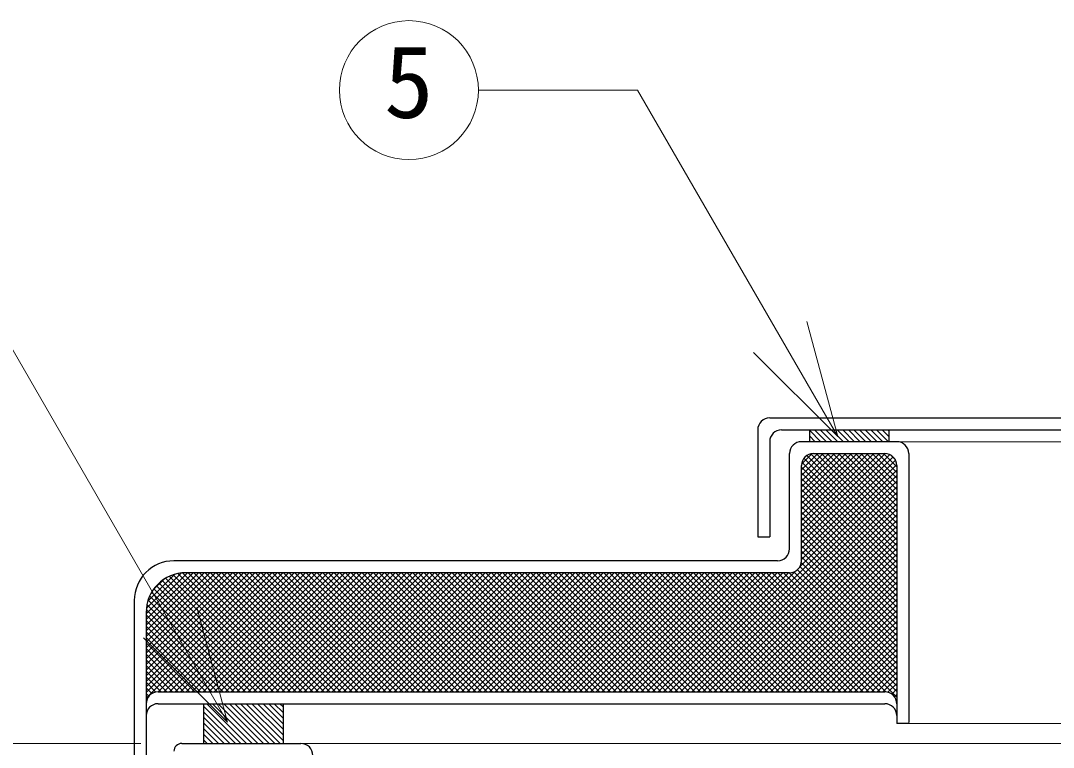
# Model space of a CAD drawing. Units: millimetres, scale not verified. Extents: x -2123 to 1927, y -1358 to 1452.
# Drawn here: x -461.4 to -201.4, y -24.1 to 159 of the extents above; entities that cross this region are included whole.
import ezdxf
from ezdxf.enums import TextEntityAlignment as Align

# ---------------------------------------------------------------- set-up
doc = ezdxf.new("R2010")
doc.units = ezdxf.units.MM
doc.header["$LTSCALE"] = 10
doc.linetypes.add('CHAIN1', pattern=[8, 5, -1, 1, -1])
doc.layers.add('0-0', color=4, linetype='Continuous', lineweight=9)
doc.styles.add('ＭＳ ゴシック', font='')
doc.styles.get('ＭＳ ゴシック').set_extended_font_data('MS Gothic')

msp = doc.modelspace()

# ---------------------------------------------------------------- linework, layer by layer
at = {"layer": '0-0', "color": 7, "lineweight": 18}
for p, q in [((-346.14, 141.46), (-306.05, 141.46)), ((-255.67, 54.2), (-306.05, 141.46)), ((-409.29, -17.74), (-469.69, 86.88)), ((-255.67, 54.2), (-263.43, 83.18)), ((-255.67, 54.2), (-276.88, 75.41)), ((-409.29, -17.74), (-417.05, 11.24)), ((-409.29, -17.74), (-430.5, 3.47))]:
    msp.add_line(p, q, dxfattribs=at)
at = {"layer": '0-0', "color": 5, "lineweight": 25}
for p, q in [((-272.8, 58.91), (-148.34, 58.91)), ((-269.8, 55.91), (-148.76, 55.91)), ((-262.8, 55.91), (-262.8, 52.91)), ((-242.8, 55.91), (-242.8, 52.91)), ((-272.8, 52.91), (-272.8, 28.91)), ((-240.8, 52.91), (-264.8, 52.91)), ((-267.8, 25.91), (-267.8, 49.91)), ((-261.8, 49.91), (-243.8, 49.91)), ((-237.8, 49.91), (-237.8, -17.84)), ((-264.8, 22.91), (-264.8, 46.91)), ((-240.8, 46.91), (-240.8, -18.09)), ((-270.8, 22.91), (-422.8, 22.91)), ((-267.8, 19.91), (-419.8, 19.91)), ((-432.8, 12.91), (-432.8, -62.09)), ((-429.8, 9.91), (-429.8, -62.09)), ((-426.8, -10.09), (-243.8, -10.09)), ((-426.8, -13.09), (-243.8, -13.09)), ((-415.33, -13.09), (-415.33, -23.09)), ((-395.33, -13.09), (-395.33, -23.09)), ((-237.8, -18.09), (-240.8, -18.09)), ((-420.83, -23.09), (-390.84, -23.09))]:
    msp.add_line(p, q, dxfattribs=at)
at = {"layer": '0-0'}
for p, q in [((-262.8, 55.82), (-259.89, 52.91)), ((-261.48, 55.91), (-258.48, 52.91)), ((-260.06, 55.91), (-257.06, 52.91)), ((-258.65, 55.91), (-255.65, 52.91)), ((-257.23, 55.91), (-254.23, 52.91)), ((-255.82, 55.91), (-252.82, 52.91)), ((-254.41, 55.91), (-251.41, 52.91)), ((-252.99, 55.91), (-249.99, 52.91)), ((-251.58, 55.91), (-248.58, 52.91)), ((-250.16, 55.91), (-247.16, 52.91)), ((-248.75, 55.91), (-245.75, 52.91)), ((-247.33, 55.91), (-244.33, 52.91)), ((-245.92, 55.91), (-242.92, 52.91)), ((-244.51, 55.91), (-242.8, 54.21)), ((-243.09, 55.91), (-242.8, 55.62)), ((-262.8, 54.41), (-261.31, 52.91)), ((-262.8, 53), (-262.72, 52.91)), ((-149.19, 52.91), (-240.8, 52.91)), ((-264.8, 28.85), (-243.74, 49.91)), ((-264.8, 30.27), (-245.15, 49.91)), ((-264.8, 31.68), (-246.57, 49.91)), ((-264.8, 33.1), (-247.98, 49.91)), ((-264.8, 34.51), (-249.4, 49.91)), ((-264.8, 35.92), (-250.81, 49.91)), ((-264.8, 37.34), (-252.23, 49.91)), ((-264.8, 38.75), (-253.64, 49.91)), ((-264.8, 40.17), (-255.05, 49.91)), ((-264.8, 41.58), (-256.47, 49.91)), ((-264.8, 42.99), (-257.88, 49.91)), ((-264.8, 44.41), (-259.3, 49.91)), ((-264.8, 45.82), (-260.71, 49.91)), ((-264.8, 27.44), (-242.58, 49.66)), ((-264.78, 47.26), (-262.15, 49.89)), ((-263.46, 49.41), (-240.8, 26.75)), ((-262.47, 49.84), (-240.8, 28.17)), ((-261.13, 49.91), (-240.8, 29.58)), ((-259.72, 49.91), (-240.8, 31)), ((-258.31, 49.91), (-240.8, 32.41)), ((-256.89, 49.91), (-240.8, 33.82)), ((-255.48, 49.91), (-240.8, 35.24)), ((-254.06, 49.91), (-240.8, 36.65)), ((-252.65, 49.91), (-240.8, 38.07)), ((-251.23, 49.91), (-240.8, 39.48)), ((-249.82, 49.91), (-240.8, 40.89)), ((-248.41, 49.91), (-240.8, 42.31)), ((-246.99, 49.91), (-240.8, 43.72)), ((-245.58, 49.91), (-240.8, 45.14)), ((-244.16, 49.91), (-240.8, 46.55)), ((-242.4, 49.57), (-241.15, 48.31)), ((-264.8, 26.02), (-241.74, 49.09)), ((-264.8, 24.61), (-241.13, 48.28)), ((-264.8, 23.2), (-240.81, 47.18)), ((-264.67, 47.79), (-240.8, 23.92)), ((-264.19, 48.73), (-240.8, 25.34)), ((-295.26, -10.09), (-240.8, 44.37)), ((-265.25, 21.33), (-240.8, 45.78)), ((-264.8, 46.51), (-240.8, 22.51)), ((-264.8, 45.1), (-240.8, 21.1)), ((-293.84, -10.09), (-240.8, 42.95)), ((-264.8, 43.68), (-240.8, 19.68)), ((-264.8, 42.27), (-240.8, 18.27)), ((-292.43, -10.09), (-240.8, 41.54)), ((-291.01, -10.09), (-240.8, 40.12)), ((-264.8, 40.85), (-240.8, 16.85)), ((-264.8, 39.44), (-240.8, 15.44)), ((-289.6, -10.09), (-240.8, 38.71)), ((-288.18, -10.09), (-240.8, 37.3)), ((-264.8, 38.02), (-240.8, 14.02)), ((-264.8, 36.61), (-240.8, 12.61)), ((-286.77, -10.09), (-240.8, 35.88)), ((-285.36, -10.09), (-240.8, 34.47)), ((-264.8, 35.2), (-240.8, 11.2)), ((-283.94, -10.09), (-240.8, 33.05)), ((-282.53, -10.09), (-240.8, 31.64)), ((-264.8, 33.78), (-240.8, 9.78)), ((-264.8, 32.37), (-240.8, 8.37)), ((-281.11, -10.09), (-240.8, 30.23)), ((-279.7, -10.09), (-240.8, 28.81)), ((-264.8, 30.95), (-240.8, 6.95)), ((-264.8, 29.54), (-240.8, 5.54)), ((-278.28, -10.09), (-240.8, 27.4)), ((-264.8, 28.13), (-240.8, 4.13)), ((-264.8, 26.71), (-240.8, 2.71)), ((-276.87, -10.09), (-240.8, 25.98)), ((-275.46, -10.09), (-240.8, 24.57)), ((-264.8, 25.3), (-240.8, 1.3)), ((-264.8, 23.88), (-240.8, -0.12)), ((-274.04, -10.09), (-240.8, 23.15)), ((-272.63, -10.09), (-240.8, 21.74)), ((-265.19, 21.44), (-240.8, -2.95)), ((-264.83, 22.5), (-240.8, -1.53)), ((-429.8, -11.7), (-398.19, 19.91)), ((-429.8, -10.28), (-399.61, 19.91)), ((-429.8, -8.87), (-401.02, 19.91)), ((-429.8, -7.45), (-402.43, 19.91)), ((-429.8, -6.04), (-403.85, 19.91)), ((-429.8, -4.63), (-405.26, 19.91)), ((-429.8, -3.21), (-406.68, 19.91)), ((-429.8, -1.8), (-408.09, 19.91)), ((-429.8, -0.38), (-409.51, 19.91)), ((-429.8, 1.03), (-410.92, 19.91)), ((-429.8, 2.45), (-412.33, 19.91)), ((-429.8, 3.86), (-413.75, 19.91)), ((-429.8, 5.27), (-415.16, 19.91)), ((-429.8, 6.69), (-416.58, 19.91)), ((-429.8, 8.1), (-417.99, 19.91)), ((-429.8, 9.52), (-419.4, 19.91)), ((-429.74, 10.99), (-420.88, 19.86)), ((-429.39, 12.76), (-422.65, 19.5)), ((-428.16, 15.4), (-425.28, 18.28)), ((-426.78, -10.09), (-396.78, 19.91)), ((-425.36, -10.09), (-395.36, 19.91)), ((-424.9, 18.52), (-396.3, -10.09)), ((-423.97, 19), (-394.88, -10.09)), ((-423.95, -10.09), (-393.95, 19.91)), ((-422.96, 19.4), (-393.47, -10.09)), ((-422.53, -10.09), (-392.53, 19.91)), ((-421.84, 19.7), (-392.05, -10.09)), ((-421.12, -10.09), (-391.12, 19.91)), ((-420.61, 19.88), (-390.64, -10.09)), ((-419.71, -10.09), (-389.71, 19.91)), ((-419.22, 19.91), (-389.22, -10.09)), ((-418.29, -10.09), (-388.29, 19.91)), ((-417.81, 19.91), (-387.81, -10.09)), ((-416.88, -10.09), (-386.88, 19.91)), ((-416.4, 19.91), (-386.4, -10.09)), ((-415.46, -10.09), (-385.46, 19.91)), ((-414.98, 19.91), (-384.98, -10.09)), ((-414.05, -10.09), (-384.05, 19.91)), ((-413.57, 19.91), (-383.57, -10.09)), ((-412.64, -10.09), (-382.64, 19.91)), ((-412.15, 19.91), (-382.15, -10.09)), ((-411.22, -10.09), (-381.22, 19.91)), ((-410.74, 19.91), (-380.74, -10.09)), ((-409.81, -10.09), (-379.81, 19.91)), ((-409.32, 19.91), (-379.32, -10.09)), ((-408.39, -10.09), (-378.39, 19.91)), ((-407.91, 19.91), (-377.91, -10.09)), ((-406.98, -10.09), (-376.98, 19.91)), ((-406.5, 19.91), (-376.5, -10.09)), ((-405.56, -10.09), (-375.56, 19.91)), ((-405.08, 19.91), (-375.08, -10.09)), ((-404.15, -10.09), (-374.15, 19.91)), ((-403.67, 19.91), (-373.67, -10.09)), ((-402.74, -10.09), (-372.74, 19.91)), ((-402.25, 19.91), (-372.25, -10.09)), ((-401.32, -10.09), (-371.32, 19.91)), ((-400.84, 19.91), (-370.84, -10.09)), ((-399.91, -10.09), (-369.91, 19.91)), ((-399.43, 19.91), (-369.43, -10.09)), ((-398.49, -10.09), (-368.49, 19.91)), ((-398.01, 19.91), (-368.01, -10.09)), ((-397.08, -10.09), (-367.08, 19.91)), ((-396.6, 19.91), (-366.6, -10.09)), ((-395.66, -10.09), (-365.66, 19.91)), ((-395.18, 19.91), (-365.18, -10.09)), ((-394.25, -10.09), (-364.25, 19.91)), ((-393.77, 19.91), (-363.77, -10.09)), ((-392.84, -10.09), (-362.84, 19.91)), ((-392.35, 19.91), (-362.35, -10.09)), ((-391.42, -10.09), (-361.42, 19.91)), ((-390.94, 19.91), (-360.94, -10.09)), ((-390.01, -10.09), (-360.01, 19.91)), ((-389.53, 19.91), (-359.53, -10.09)), ((-388.59, -10.09), (-358.59, 19.91)), ((-388.11, 19.91), (-358.11, -10.09)), ((-387.18, -10.09), (-357.18, 19.91)), ((-386.7, 19.91), (-356.7, -10.09)), ((-385.76, -10.09), (-355.76, 19.91)), ((-385.28, 19.91), (-355.28, -10.09)), ((-384.35, -10.09), (-354.35, 19.91)), ((-383.87, 19.91), (-353.87, -10.09)), ((-382.94, -10.09), (-352.94, 19.91)), ((-382.45, 19.91), (-352.45, -10.09)), ((-381.52, -10.09), (-351.52, 19.91)), ((-381.04, 19.91), (-351.04, -10.09)), ((-380.11, -10.09), (-350.11, 19.91)), ((-379.63, 19.91), (-349.63, -10.09)), ((-378.69, -10.09), (-348.69, 19.91)), ((-378.21, 19.91), (-348.21, -10.09)), ((-377.28, -10.09), (-347.28, 19.91)), ((-376.8, 19.91), (-346.8, -10.09)), ((-375.87, -10.09), (-345.87, 19.91)), ((-375.38, 19.91), (-345.38, -10.09)), ((-374.45, -10.09), (-344.45, 19.91)), ((-373.97, 19.91), (-343.97, -10.09)), ((-373.04, -10.09), (-343.04, 19.91)), ((-372.56, 19.91), (-342.56, -10.09)), ((-371.62, -10.09), (-341.62, 19.91)), ((-371.14, 19.91), (-341.14, -10.09)), ((-370.21, -10.09), (-340.21, 19.91)), ((-369.73, 19.91), (-339.73, -10.09)), ((-368.79, -10.09), (-338.79, 19.91)), ((-368.31, 19.91), (-338.31, -10.09)), ((-367.38, -10.09), (-337.38, 19.91)), ((-366.9, 19.91), (-336.9, -10.09)), ((-365.97, -10.09), (-335.97, 19.91)), ((-365.48, 19.91), (-335.48, -10.09)), ((-364.55, -10.09), (-334.55, 19.91)), ((-364.07, 19.91), (-334.07, -10.09)), ((-363.14, -10.09), (-333.14, 19.91)), ((-362.66, 19.91), (-332.66, -10.09)), ((-361.72, -10.09), (-331.72, 19.91)), ((-361.24, 19.91), (-331.24, -10.09)), ((-360.31, -10.09), (-330.31, 19.91)), ((-359.83, 19.91), (-329.83, -10.09)), ((-358.89, -10.09), (-328.89, 19.91)), ((-358.41, 19.91), (-328.41, -10.09)), ((-357.48, -10.09), (-327.48, 19.91)), ((-357, 19.91), (-327, -10.09)), ((-356.07, -10.09), (-326.07, 19.91)), ((-355.58, 19.91), (-325.58, -10.09)), ((-354.65, -10.09), (-324.65, 19.91)), ((-354.17, 19.91), (-324.17, -10.09)), ((-353.24, -10.09), (-323.24, 19.91)), ((-352.76, 19.91), (-322.76, -10.09)), ((-351.82, -10.09), (-321.82, 19.91)), ((-351.34, 19.91), (-321.34, -10.09)), ((-350.41, -10.09), (-320.41, 19.91)), ((-349.93, 19.91), (-319.93, -10.09)), ((-349, -10.09), (-319, 19.91)), ((-348.51, 19.91), (-318.51, -10.09)), ((-347.58, -10.09), (-317.58, 19.91)), ((-347.1, 19.91), (-317.1, -10.09)), ((-346.17, -10.09), (-316.17, 19.91)), ((-345.68, 19.91), (-315.68, -10.09)), ((-344.75, -10.09), (-314.75, 19.91)), ((-344.27, 19.91), (-314.27, -10.09)), ((-343.34, -10.09), (-313.34, 19.91)), ((-342.86, 19.91), (-312.86, -10.09)), ((-341.92, -10.09), (-311.92, 19.91)), ((-341.44, 19.91), (-311.44, -10.09)), ((-340.51, -10.09), (-310.51, 19.91)), ((-340.03, 19.91), (-310.03, -10.09)), ((-339.1, -10.09), (-309.1, 19.91)), ((-338.61, 19.91), (-308.61, -10.09)), ((-337.68, -10.09), (-307.68, 19.91)), ((-337.2, 19.91), (-307.2, -10.09)), ((-336.27, -10.09), (-306.27, 19.91)), ((-335.79, 19.91), (-305.79, -10.09)), ((-334.85, -10.09), (-304.85, 19.91)), ((-334.37, 19.91), (-304.37, -10.09)), ((-333.44, -10.09), (-303.44, 19.91)), ((-332.96, 19.91), (-302.96, -10.09)), ((-332.02, -10.09), (-302.02, 19.91)), ((-331.54, 19.91), (-301.54, -10.09)), ((-330.61, -10.09), (-300.61, 19.91)), ((-330.13, 19.91), (-300.13, -10.09)), ((-329.2, -10.09), (-299.2, 19.91)), ((-328.71, 19.91), (-298.71, -10.09)), ((-327.78, -10.09), (-297.78, 19.91)), ((-327.3, 19.91), (-297.3, -10.09)), ((-326.37, -10.09), (-296.37, 19.91)), ((-325.89, 19.91), (-295.89, -10.09)), ((-324.95, -10.09), (-294.95, 19.91)), ((-324.47, 19.91), (-294.47, -10.09)), ((-323.54, -10.09), (-293.54, 19.91)), ((-323.06, 19.91), (-293.06, -10.09)), ((-322.13, -10.09), (-292.13, 19.91)), ((-321.64, 19.91), (-291.64, -10.09)), ((-320.71, -10.09), (-290.71, 19.91)), ((-320.23, 19.91), (-290.23, -10.09)), ((-319.3, -10.09), (-289.3, 19.91)), ((-318.81, 19.91), (-288.81, -10.09)), ((-317.88, -10.09), (-287.88, 19.91)), ((-317.4, 19.91), (-287.4, -10.09)), ((-316.47, -10.09), (-286.47, 19.91)), ((-315.99, 19.91), (-285.99, -10.09)), ((-315.05, -10.09), (-285.05, 19.91)), ((-314.57, 19.91), (-284.57, -10.09)), ((-313.64, -10.09), (-283.64, 19.91)), ((-313.16, 19.91), (-283.16, -10.09)), ((-312.23, -10.09), (-282.23, 19.91)), ((-311.74, 19.91), (-281.74, -10.09)), ((-310.81, -10.09), (-280.81, 19.91)), ((-310.33, 19.91), (-280.33, -10.09)), ((-309.4, -10.09), (-279.4, 19.91)), ((-308.92, 19.91), (-278.92, -10.09)), ((-307.98, -10.09), (-277.98, 19.91)), ((-307.5, 19.91), (-277.5, -10.09)), ((-306.57, -10.09), (-276.57, 19.91)), ((-306.09, 19.91), (-276.09, -10.09)), ((-305.15, -10.09), (-275.15, 19.91)), ((-304.67, 19.91), (-274.67, -10.09)), ((-303.74, -10.09), (-273.74, 19.91)), ((-303.26, 19.91), (-273.26, -10.09)), ((-302.33, -10.09), (-272.33, 19.91)), ((-301.84, 19.91), (-271.84, -10.09)), ((-300.91, -10.09), (-270.91, 19.91)), ((-300.43, 19.91), (-270.43, -10.09)), ((-299.5, -10.09), (-269.5, 19.91)), ((-299.02, 19.91), (-269.02, -10.09)), ((-298.08, -10.09), (-268.08, 19.91)), ((-297.6, 19.91), (-267.6, -10.09)), ((-296.67, -10.09), (-266.22, 20.37)), ((-296.19, 19.91), (-266.19, -10.09)), ((-294.77, 19.91), (-264.77, -10.09)), ((-293.36, 19.91), (-263.36, -10.09)), ((-291.94, 19.91), (-261.94, -10.09)), ((-290.53, 19.91), (-260.53, -10.09)), ((-289.12, 19.91), (-259.12, -10.09)), ((-287.7, 19.91), (-257.7, -10.09)), ((-286.29, 19.91), (-256.29, -10.09)), ((-284.87, 19.91), (-254.87, -10.09)), ((-283.46, 19.91), (-253.46, -10.09)), ((-282.05, 19.91), (-252.05, -10.09)), ((-280.63, 19.91), (-250.63, -10.09)), ((-279.22, 19.91), (-249.22, -10.09)), ((-277.8, 19.91), (-247.8, -10.09)), ((-276.39, 19.91), (-246.39, -10.09)), ((-274.97, 19.91), (-244.97, -10.09)), ((-273.56, 19.91), (-243.55, -10.1)), ((-272.15, 19.91), (-240.8, -11.43)), ((-271.21, -10.09), (-240.8, 20.33)), ((-270.73, 19.91), (-240.8, -10.02)), ((-269.8, -10.09), (-240.8, 18.91)), ((-269.32, 19.91), (-240.8, -8.6)), ((-267.9, 19.91), (-240.8, -7.19)), ((-266.7, 20.12), (-240.8, -5.77)), ((-265.82, 20.66), (-240.8, -4.36)), ((-427.87, 15.83), (-401.95, -10.09)), ((-427.23, 16.61), (-400.54, -10.09)), ((-426.53, 17.32), (-399.12, -10.09)), ((-425.75, 17.95), (-397.71, -10.09)), ((-268.39, -10.09), (-240.8, 17.5)), ((-266.97, -10.09), (-240.8, 16.08)), ((-429.31, 13.02), (-406.19, -10.09)), ((-428.91, 14.04), (-404.78, -10.09)), ((-428.43, 14.97), (-403.37, -10.09)), ((-265.56, -10.09), (-240.8, 14.67)), ((-264.14, -10.09), (-240.8, 13.25)), ((-429.77, 10.66), (-409.02, -10.09)), ((-429.6, 11.91), (-407.61, -10.09)), ((-262.73, -10.09), (-240.8, 11.84)), ((-261.31, -10.09), (-240.8, 10.43)), ((-429.8, 9.28), (-410.44, -10.09)), ((-429.8, 7.86), (-411.85, -10.09)), ((-259.9, -10.09), (-240.8, 9.01)), ((-429.8, 6.45), (-413.27, -10.09)), ((-258.49, -10.09), (-240.8, 7.6)), ((-257.07, -10.09), (-240.8, 6.18)), ((-429.8, 5.03), (-414.68, -10.09)), ((-429.8, 3.62), (-416.09, -10.09)), ((-255.66, -10.09), (-240.8, 4.77)), ((-254.24, -10.09), (-240.8, 3.36)), ((-429.8, 2.21), (-417.51, -10.09)), ((-429.8, 0.79), (-418.92, -10.09)), ((-252.83, -10.09), (-240.8, 1.94)), ((-251.41, -10.09), (-240.8, 0.53)), ((-429.8, -0.62), (-420.34, -10.09)), ((-429.8, -2.04), (-421.75, -10.09)), ((-250, -10.09), (-240.8, -0.89)), ((-248.59, -10.09), (-240.8, -2.3)), ((-429.8, -3.45), (-423.17, -10.09)), ((-429.8, -4.86), (-424.58, -10.09)), ((-247.17, -10.09), (-240.8, -3.72)), ((-245.76, -10.09), (-240.8, -5.13)), ((-429.8, -6.28), (-425.99, -10.09)), ((-429.8, -7.69), (-427.36, -10.14)), ((-244.34, -10.09), (-240.8, -6.54)), ((-429.8, -9.11), (-428.38, -10.53)), ((-243.03, -10.19), (-240.8, -7.96)), ((-242.07, -10.64), (-240.8, -9.37)), ((-429.8, -10.52), (-429.13, -11.19)), ((-429.8, -11.94), (-429.64, -12.1)), ((-241.36, -11.34), (-240.8, -10.79)), ((-240.9, -12.3), (-240.8, -12.2)), ((-240.81, -12.83), (-240.8, -12.85)), ((-415.33, -13.68), (-405.92, -23.09)), ((-415.33, -15.09), (-407.34, -23.09)), ((-414.51, -13.09), (-404.51, -23.09)), ((-413.09, -13.09), (-403.09, -23.09)), ((-411.68, -13.09), (-401.68, -23.09)), ((-410.27, -13.09), (-400.27, -23.09)), ((-408.85, -13.09), (-398.85, -23.09)), ((-407.44, -13.09), (-397.44, -23.09)), ((-406.02, -13.09), (-396.02, -23.09)), ((-404.61, -13.09), (-395.33, -22.36)), ((-403.19, -13.09), (-395.33, -20.95)), ((-401.78, -13.09), (-395.33, -19.53)), ((-400.37, -13.09), (-395.33, -18.12)), ((-398.95, -13.09), (-395.33, -16.71)), ((-397.54, -13.09), (-395.33, -15.29)), ((-396.12, -13.09), (-395.33, -13.88)), ((-415.33, -16.5), (-408.75, -23.09)), ((-415.33, -17.92), (-410.17, -23.09)), ((-163.94, -18.09), (-237.8, -18.09)), ((-415.33, -19.33), (-411.58, -23.09)), ((-415.33, -20.75), (-412.99, -23.09)), ((-415.33, -22.16), (-414.41, -23.09)), ((-390.84, -23.09), (-165.94, -23.09))]:
    msp.add_line(p, q, dxfattribs=at)
at = {"layer": '0-0', "linetype": 'CHAIN1'}
msp.add_line((-431.1, -23.09), (-697.8, -23.09), dxfattribs=at)
at = {"layer": '0-0', "color": 5, "lineweight": 25}
msp.add_lwpolyline([(-275.8, 55.91), (-275.8, 28.91), (-272.8, 28.91)], dxfattribs=at)
at = {"layer": '0-0', "color": 7, "lineweight": 18}
msp.add_circle((-363.64, 141.46), 17.5, dxfattribs=at)
at = {"layer": '0-0', "color": 5, "lineweight": 25}
for centre, radius, start, end in [((-272.8, 55.91), 3, 90, 180), ((-269.8, 52.91), 3, 90, 180), ((-264.8, 49.91), 3, 90, 180), ((-240.8, 49.91), 3, 0, 90), ((-261.8, 46.91), 3, 90, 180), ((-243.8, 46.91), 3, 0, 90), ((-270.8, 25.91), 3, 270, 0), ((-422.8, 12.91), 10, 90, 180), ((-267.8, 22.91), 3, 270, 0), ((-419.8, 9.91), 10, 90, 180), ((-426.8, -13.09), 3, 90, 180), ((-243.8, -13.09), 3, 0, 90), ((-426.8, -16.09), 3, 90, 180), ((-243.8, -16.09), 3, 0, 90), ((-420.83, -25.09), 2, 90, 179.2314), ((-390.84, -26.09), 3, 359.2314, 90)]:
    msp.add_arc(centre, radius, start, end, dxfattribs=at)

# ---------------------------------------------------------------- texts
at = {"layer": '0-0', "color": 7, "style": 'ＭＳ ゴシック'}
msp.add_text('5', height=18.33, dxfattribs=at).set_placement((-369.89, 128.96), align=Align.BOTTOM_LEFT)

doc.saveas('drawing.dxf')
